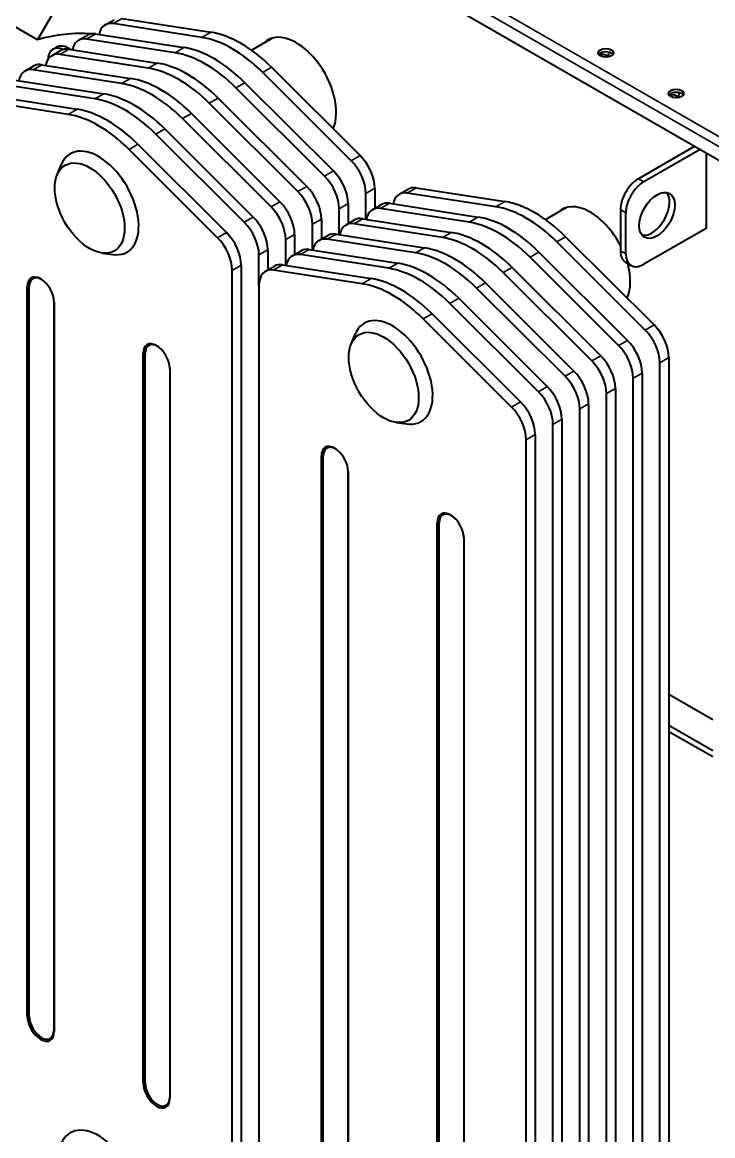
# Model space of a CAD drawing. Header units: millimetres. Extents: x 0 to 5945, y 0 to 4205.
# Drawn here: x 5219.7 to 5493.7, y 3318.8 to 3760.4 of the extents above; entities that cross this region are included whole.
import ezdxf

# ---------------------------------------------------------------- set-up
doc = ezdxf.new("R2010")
doc.units = ezdxf.units.MM
doc.header["$LTSCALE"] = 5
doc.layers.add('가시적인 것(ISO)', color=3, linetype='Continuous', lineweight=40)
doc.layers.add('가시적인 좁은 것(ISO)', color=3, linetype='Continuous', lineweight=35)

msp = doc.modelspace()

# ---------------------------------------------------------------- linework, layer by layer
at = {"layer": '가시적인 것(ISO)'}
for p, q in [((5240.7981, 3852.7725), (5505.7717, 3700.1843)), ((5225.7146, 3753.49), (5119.6486, 3814.5694)), ((5244.6022, 3786.2043), (5225.7146, 3753.49)), ((5252.5664, 3759.4007), (5256.1019, 3761.4367)), ((5290.9062, 3754.4664), (5255.7812, 3759.9123)), ((5259.3168, 3761.9483), (5294.4418, 3756.5024)), ((5241.9598, 3753.2928), (5245.4953, 3755.3288)), ((5248.7102, 3755.8404), (5283.8352, 3750.3944)), ((5310.5996, 3749.3917), (5318.8577, 3754.1473)), ((5231.823, 3749.7345), (5233.2372, 3750.5489)), ((5238.1036, 3749.7324), (5273.2286, 3744.2865)), ((5280.2996, 3748.3585), (5245.1746, 3753.8044)), ((5231.3532, 3747.1848), (5234.8887, 3749.2208)), ((5269.693, 3742.2505), (5234.568, 3747.6965)), ((5220.7466, 3741.0769), (5224.2821, 3743.1129)), ((5259.0864, 3736.1426), (5223.9614, 3741.5885)), ((5227.497, 3743.6245), (5262.622, 3738.1786)), ((5318.6263, 3742.5755), (5353.7512, 3707.5671)), ((5216.8904, 3737.5166), (5252.0154, 3732.0706)), ((5308.0197, 3736.4675), (5343.1446, 3701.4592)), ((5350.2157, 3705.5311), (5315.0907, 3740.5395)), ((5248.4798, 3730.0347), (5213.3548, 3735.4806)), ((5339.6091, 3699.4232), (5304.4841, 3734.4315)), ((5237.8732, 3723.9267), (5202.7482, 3729.3726)), ((5206.2838, 3731.4086), (5241.4088, 3725.9627)), ((5329.0025, 3693.3153), (5293.8775, 3728.3236)), ((5297.413, 3730.3596), (5332.538, 3695.3512)), ((5286.8064, 3724.2517), (5321.9314, 3689.2433)), ((5318.3959, 3687.2073), (5283.2709, 3722.2157)), ((5307.7893, 3681.0994), (5272.6643, 3716.1077)), ((5276.1998, 3718.1437), (5311.3248, 3683.1354)), ((5297.1827, 3674.9915), (5262.0577, 3709.9998)), ((5265.5932, 3712.0358), (5300.7182, 3677.0274)), ((5486.5354, 3711.2618), (5464.1481, 3698.3698)), ((5488.6568, 3710.0402), (5466.2694, 3697.1482)), ((5491.0182, 3708.6803), (5491.0182, 3678.6982)), ((5233.4795, 3699.9297), (5235.109, 3703.9078)), ((5356.0315, 3682.3505), (5356.0315, 3692.579)), ((5359.567, 3694.615), (5359.567, 3686.6437)), ((5369.239, 3692.2134), (5372.7746, 3694.2494)), ((5407.5789, 3687.2791), (5372.4539, 3692.725)), ((5375.9894, 3694.761), (5411.1144, 3689.3151)), ((5348.9604, 3688.5071), (5348.9604, 3680.5358)), ((5358.6324, 3686.1055), (5362.168, 3688.1415)), ((5365.3828, 3688.6531), (5400.5078, 3683.2071)), ((5345.4249, 3676.2426), (5345.4249, 3686.4711)), ((5396.9723, 3681.1712), (5361.8473, 3686.6171)), ((5427.2722, 3682.2044), (5435.5304, 3686.96)), ((5457.077, 3686.1223), (5457.077, 3669.7714)), ((5459.1984, 3668.5498), (5459.1984, 3684.9008)), ((5334.8183, 3670.1346), (5334.8183, 3680.3631)), ((5338.3538, 3682.3991), (5338.3538, 3674.4278)), ((5348.0258, 3679.9976), (5351.5614, 3682.0335)), ((5386.3657, 3675.0632), (5351.2407, 3680.5092)), ((5354.7762, 3682.5451), (5389.9012, 3677.0992)), ((5327.7472, 3676.2912), (5327.7472, 3668.3199)), ((5337.4192, 3673.8896), (5340.9548, 3675.9256)), ((5344.1696, 3676.4372), (5379.2946, 3670.9913)), ((5435.2989, 3675.3882), (5470.4239, 3640.3798)), ((5491.0182, 3678.6982), (5466.2694, 3664.4463)), ((5317.1406, 3670.1832), (5317.1406, 3662.2119)), ((5324.2117, 3664.0267), (5324.2117, 3674.2552)), ((5333.563, 3670.3293), (5368.688, 3664.8833)), ((5375.7591, 3668.9553), (5340.6341, 3674.4012)), ((5466.8883, 3638.3438), (5431.7633, 3673.3522)), ((5251.3423, 3668.9104), (5255.6009, 3668.323)), ((5313.6051, 3655.9314), (5313.6051, 3668.1473)), ((5326.8126, 3667.7817), (5330.3481, 3669.8177)), ((5365.1525, 3662.8474), (5330.0275, 3668.2933)), ((5456.2817, 3632.2359), (5421.1567, 3667.2443)), ((5424.6923, 3669.2802), (5459.8173, 3634.2719)), ((5302.9985, 3266.0873), (5302.9985, 3662.0393)), ((5306.534, 3664.0753), (5306.534, 3268.1233)), ((5316.206, 3661.6737), (5319.7415, 3663.7097)), ((5354.5459, 3656.7394), (5319.4209, 3662.1854)), ((5322.9564, 3664.2213), (5358.0814, 3658.7754)), ((5414.0857, 3663.1723), (5449.2107, 3628.1639)), ((5459.1578, 3665.1775), (5461.2791, 3663.9559)), ((5403.4791, 3657.0644), (5438.6041, 3622.056)), ((5445.6751, 3626.128), (5410.5501, 3661.1363)), ((5221.6812, 3366.185), (5221.6812, 3655.5967)), ((5222.4561, 3366.146), (5222.4561, 3655.5576)), ((5313.6051, 3655.9314), (5313.6051, 3259.9794)), ((5435.0685, 3620.02), (5399.9435, 3655.0284)), ((5232.22, 3649.935), (5232.22, 3360.5233)), ((5232.2878, 3649.4887), (5232.2878, 3360.0771)), ((5424.4619, 3613.9121), (5389.3369, 3648.9204)), ((5392.8725, 3650.9564), (5427.9975, 3615.9481)), ((5382.2659, 3644.8485), (5417.3909, 3609.8401)), ((5413.8553, 3607.8042), (5378.7303, 3642.8125)), ((5350.1521, 3632.7424), (5351.7816, 3636.7205)), ((5267.6431, 3339.7173), (5267.6431, 3629.129)), ((5268.418, 3339.6782), (5268.418, 3629.0899)), ((5476.2396, 3627.4277), (5476.2396, 3231.4757)), ((5278.1819, 3623.4673), (5278.1819, 3334.0556)), ((5278.2497, 3623.021), (5278.2497, 3333.6093)), ((5472.7041, 3229.4397), (5472.7041, 3625.3917)), ((5462.0975, 3223.3318), (5462.0975, 3619.2838)), ((5465.633, 3621.3198), (5465.633, 3225.3677)), ((5451.4909, 3217.2238), (5451.4909, 3613.1758)), ((5455.0264, 3615.2118), (5455.0264, 3219.2598)), ((5444.4198, 3609.1039), (5444.4198, 3213.1519)), ((5440.8843, 3211.1159), (5440.8843, 3607.0679)), ((5368.0149, 3601.7232), (5372.2735, 3601.1357)), ((5430.2777, 3205.008), (5430.2777, 3600.96)), ((5433.8132, 3602.996), (5433.8132, 3207.0439)), ((5423.2066, 3596.888), (5423.2066, 3200.936)), ((5419.6711, 3198.9), (5419.6711, 3594.852)), ((5338.3538, 3298.9977), (5338.3538, 3588.4094)), ((5339.1287, 3298.9587), (5339.1287, 3588.3703)), ((5348.8926, 3582.7477), (5348.8926, 3293.336)), ((5348.9604, 3582.3014), (5348.9604, 3292.8898)), ((5384.3158, 3272.53), (5384.3158, 3561.9417)), ((5385.0907, 3272.4909), (5385.0907, 3561.9026)), ((5394.8546, 3556.28), (5394.8546, 3266.8683)), ((5394.9224, 3555.8337), (5394.9224, 3266.422)), ((5493.6698, 3483.8213), (5476.2396, 3493.8586)), ((5476.2396, 3481.6428), (5493.6698, 3471.6054)), ((5476.2396, 3479.1901), (5493.6698, 3469.1528))]:
    msp.add_line(p, q, dxfattribs=at)
for centre, major_axis, ratio, start_param, end_param in [((5258.8043, 3748.5684), (-6.2379, 10.8323), 0.57809312, 5.8487867, 6.86714547), ((5204.2864, 3644.1136), (61.1314, 106.1565), 0.57809312, 0.26863585, 0.53348835), ((5248.1977, 3742.4605), (-6.2379, 10.8323), 0.57809312, 5.8487867, 6.86714547), ((5251.7332, 3744.4965), (-6.2379, 10.8323), 0.57809312, 5.8487867, 6.28318531), ((5302.9985, 3709.0908), (-24.9516, 43.3292), 0.57809312, 5.150655, 5.8487867), ((5306.534, 3711.1268), (24.9516, -43.3292), 0.57809312, 2.00906235, 2.70719405), ((5328.3836, 3733.9285), (-11.2282, 19.4981), 0.57809312, 3.52476403, 6.42472478), ((5236.8133, 3741.0687), (-4.9903, 8.6658), 0.57809312, 5.61649238, 7.01477052), ((5238.2275, 3741.8831), (-4.9903, 8.6658), 0.57809312, 5.39775978, 6.28318531), ((5241.1266, 3738.3885), (-6.2379, 10.8323), 0.57809312, 5.8487867, 6.28318531), ((5295.9274, 3705.0188), (24.9516, -43.3292), 0.57809312, 2.00906235, 2.70719405), ((5329.515, 3734.58), (-11.2282, 19.4981), 0.57809312, 0.05020729, 0.14153947), ((5237.5911, 3736.3526), (-6.2379, 10.8323), 0.57809312, 5.8487867, 6.86714547), ((5292.3919, 3702.9829), (-24.9516, 43.3292), 0.57809312, 5.150655, 5.8487867), ((5451.2434, 3747.0004), (3, 0), 0.5758617, 0.38826696, 2.7533257), ((5449.4757, 3745.9746), (-3, 0), 0.5758617, 3.77455889, 5.04334361), ((5449.4757, 3748.0184), (3, 0), 0.5758617, 5.30135424, 6.63880804), ((5226.9845, 3730.2446), (-6.2379, 10.8323), 0.57809312, 5.8487867, 6.86714547), ((5230.52, 3732.2806), (-6.2379, 10.8323), 0.57809312, 5.8487867, 6.28318531), ((5281.7853, 3696.8749), (-24.9516, 43.3292), 0.57809312, 5.150655, 5.8487867), ((5285.3208, 3698.9109), (24.9516, -43.3292), 0.57809312, 2.00906235, 2.70719405), ((5274.7142, 3692.803), (24.9516, -43.3292), 0.57809312, 2.00906235, 2.70719405), ((5264.1076, 3686.695), (24.9516, -43.3292), 0.57809312, 2.00906235, 2.70719405), ((5271.1787, 3690.767), (-24.9516, 43.3292), 0.57809312, 5.150655, 5.8487867), ((5479.1741, 3730.9162), (3, 0), 0.5758617, 0.38826696, 2.7533257), ((5477.4064, 3731.9342), (3, 0), 0.5758617, 5.30135424, 6.63880804), ((5260.5721, 3684.659), (-24.9516, 43.3292), 0.57809312, 5.150655, 5.8487867), ((5477.4064, 3729.8903), (-3, 0), 0.5758617, 3.77455889, 5.04334361), ((5249.9655, 3678.5511), (-24.9516, 43.3292), 0.57809312, 5.150655, 5.8487867), ((5253.501, 3680.5871), (24.9516, -43.3292), 0.57809312, 2.00906235, 2.70719405), ((5249.9655, 3688.7704), (-11.2282, 19.4981), 0.57809312, 2.72019421, 6.70458375), ((5347.1927, 3697.669), (-6.2379, 10.8323), 0.57809312, 3.92892453, 5.150655), ((5350.7282, 3699.7049), (6.2379, -10.8323), 0.57809312, 0.78733187, 2.00906235), ((5340.1216, 3693.597), (6.2379, -10.8323), 0.57809312, 0.78733187, 2.00906235), ((5336.5861, 3691.561), (-6.2379, 10.8323), 0.57809312, 3.92892453, 5.150655), ((5464.1481, 3690.1943), (-4.9903, -8.6658), 0.57809312, 3.92505711, 5.49585344), ((5466.2694, 3688.9727), (4.9903, 8.6658), 0.57809312, 0.78346445, 2.35426078), ((5325.9795, 3685.4531), (-6.2379, 10.8323), 0.57809312, 3.92892453, 5.150655), ((5329.515, 3687.4891), (6.2379, -10.8323), 0.57809312, 0.78733187, 2.00906235), ((5375.4769, 3681.3811), (-6.2379, 10.8323), 0.57809312, 5.8487867, 6.86714547), ((5379.0125, 3683.4171), (-6.2379, 10.8323), 0.57809312, 5.8487867, 6.28318531), ((5469.4514, 3685.0728), (-4.9903, -8.6658), 0.57809312, 0.21333761, 2.92825504), ((5318.9084, 3681.3811), (6.2379, -10.8323), 0.57809312, 0.78733187, 2.00906235), ((5368.4059, 3677.3092), (-6.2379, 10.8323), 0.57809312, 5.8487867, 6.28318531), ((5423.2066, 3643.9395), (24.9516, -43.3292), 0.57809312, 2.00906235, 2.70719405), ((5445.0562, 3666.7412), (-11.2282, 19.4981), 0.57809312, 4.64321908, 6.42472478), ((5315.3728, 3679.3452), (-6.2379, 10.8323), 0.57809312, 3.92892453, 5.150655), ((5364.8703, 3675.2732), (-6.2379, 10.8323), 0.57809312, 5.8487867, 6.86714547), ((5419.6711, 3641.9035), (-24.9516, 43.3292), 0.57809312, 5.150655, 5.8487867), ((5446.1876, 3667.3927), (-11.2282, 19.4981), 0.57809312, 0.05020729, 0.14153947), ((5304.7662, 3673.2372), (-6.2379, 10.8323), 0.57809312, 3.92892453, 5.150655), ((5308.3018, 3675.2732), (6.2379, -10.8323), 0.57809312, 0.78733187, 2.00906235), ((5354.2637, 3669.1653), (-6.2379, 10.8323), 0.57809312, 5.8487867, 6.86714547), ((5357.7993, 3671.2012), (-6.2379, 10.8323), 0.57809312, 5.8487867, 6.28318531), ((5409.0645, 3635.7956), (-24.9516, 43.3292), 0.57809312, 5.150655, 5.8487867), ((5412.6, 3637.8315), (24.9516, -43.3292), 0.57809312, 2.00906235, 2.70719405), ((5294.1596, 3667.1293), (-6.2379, 10.8323), 0.57809312, 3.92892453, 5.150655), ((5297.6952, 3669.1653), (6.2379, -10.8323), 0.57809312, 0.78733187, 2.00906235), ((5343.6571, 3663.0573), (-6.2379, 10.8323), 0.57809312, 5.8487867, 6.86714547), ((5347.1927, 3665.0933), (-6.2379, 10.8323), 0.57809312, 5.8487867, 6.28318531), ((5398.4579, 3629.6876), (-24.9516, 43.3292), 0.57809312, 5.150655, 5.8487867), ((5401.9934, 3631.7236), (24.9516, -43.3292), 0.57809312, 2.00906235, 2.70719405), ((5336.5861, 3658.9854), (-6.2379, 10.8323), 0.57809312, 5.8487867, 6.28318531), ((5391.3868, 3625.6157), (24.9516, -43.3292), 0.57809312, 2.00906235, 2.70719405), ((5333.0505, 3656.9494), (-6.2379, 10.8323), 0.57809312, 5.8487867, 6.86714547), ((5387.8513, 3623.5797), (-24.9516, 43.3292), 0.57809312, 5.150655, 5.8487867), ((5464.1481, 3673.8434), (-4.9903, -8.6658), 0.57809312, 5.49585344, 6.28318531), ((5466.2694, 3672.6218), (-4.9903, -8.6658), 0.57809312, 5.49585344, 7.06664976), ((5322.4439, 3650.8415), (-6.2379, 10.8323), 0.57809312, 5.8487867, 7.07051718), ((5325.9795, 3652.8774), (-6.2379, 10.8323), 0.57809312, 5.8487867, 6.28318531), ((5377.2447, 3617.4718), (-24.9516, 43.3292), 0.57809312, 5.150655, 5.8487867), ((5380.7802, 3619.5077), (24.9516, -43.3292), 0.57809312, 2.00906235, 2.70719405), ((5445.0562, 3666.7412), (11.2282, -19.4981), 0.57809312, 0.38317138, 1.15180244), ((5226.9845, 3652.5427), (-3.7427, 6.4994), 0.57809312, 3.92892453, 7.07051718), ((5227.3381, 3652.7463), (-3.4454, 5.983), 0.57809312, 5.30470402, 7.07051718), ((5370.1736, 3613.3998), (24.9516, -43.3292), 0.57809312, 2.00906235, 2.70719405), ((5366.6381, 3611.3638), (-24.9516, 43.3292), 0.57809312, 5.150655, 5.8487867), ((5227.3381, 3652.7463), (3.4454, -5.983), 0.57809312, 0.78733187, 0.97848129), ((5366.6381, 3621.5832), (-11.2282, 19.4981), 0.57809312, 2.72019421, 6.70458375), ((5467.4008, 3632.5176), (6.2379, -10.8323), 0.57809312, 0.78733187, 2.00906235), ((5463.8653, 3630.4817), (-6.2379, 10.8323), 0.57809312, 3.92892453, 5.150655), ((5272.9464, 3626.075), (-3.7427, 6.4994), 0.57809312, 3.92892453, 7.07051718), ((5273.3, 3626.2786), (-3.4454, 5.983), 0.57809312, 5.30470402, 7.07051718), ((5453.2587, 3624.3737), (-6.2379, 10.8323), 0.57809312, 3.92892453, 5.150655), ((5456.7942, 3626.4097), (6.2379, -10.8323), 0.57809312, 0.78733187, 2.00906235), ((5442.6521, 3618.2658), (-6.2379, 10.8323), 0.57809312, 3.92892453, 5.150655), ((5446.1876, 3620.3018), (6.2379, -10.8323), 0.57809312, 0.78733187, 2.00906235), ((5273.3, 3626.2786), (3.4454, -5.983), 0.57809312, 0.78733187, 0.97848129), ((5435.581, 3614.1938), (6.2379, -10.8323), 0.57809312, 0.78733187, 2.00906235), ((5432.0455, 3612.1579), (-6.2379, 10.8323), 0.57809312, 3.92892453, 5.150655), ((5421.4389, 3606.0499), (-6.2379, 10.8323), 0.57809312, 3.92892453, 5.150655), ((5424.9744, 3608.0859), (6.2379, -10.8323), 0.57809312, 0.78733187, 2.00906235), ((5414.3678, 3601.978), (6.2379, -10.8323), 0.57809312, 0.78733187, 2.00906235), ((5410.8323, 3599.942), (-6.2379, 10.8323), 0.57809312, 3.92892453, 5.150655), ((5343.6571, 3585.3554), (-3.7427, 6.4994), 0.57809312, 3.92892453, 7.07051718), ((5344.0107, 3585.559), (-3.4454, 5.983), 0.57809312, 5.30470402, 7.07051718), ((5344.0107, 3585.559), (3.4454, -5.983), 0.57809312, 0.78733187, 0.97848129), ((5389.6191, 3558.8877), (-3.7427, 6.4994), 0.57809312, 3.92892453, 7.07051718), ((5389.9726, 3559.0913), (-3.4454, 5.983), 0.57809312, 5.30470402, 7.07051718), ((5389.9726, 3559.0913), (3.4454, -5.983), 0.57809312, 0.78733187, 0.97848129), ((5226.9845, 3363.131), (3.7427, -6.4994), 0.57809312, 3.92892453, 7.07051718), ((5227.3381, 3363.3346), (3.4454, -5.983), 0.57809312, 3.92892453, 7.07051718), ((5272.9464, 3336.6633), (3.7427, -6.4994), 0.57809312, 3.92892453, 7.07051718), ((5273.3, 3336.8669), (3.4454, -5.983), 0.57809312, 3.92892453, 7.07051718), ((5249.9655, 3300.4356), (-11.2282, 19.4981), 0.57809312, 2.72019421, 6.70458375)]:
    msp.add_ellipse(centre, major_axis=major_axis, ratio=ratio, start_param=start_param, end_param=end_param, dxfattribs=at)
for centre, major_axis, ratio in [((5451.2434, 3748.3085), (3, 0), 0.5758617), ((5479.1741, 3732.2243), (3, 0), 0.5758617), ((5246.4299, 3686.7345), (9.7876, -16.9965), 0.57809312), ((5471.5727, 3683.8512), (4.9903, 8.6658), 0.57809312), ((5363.1026, 3619.5472), (9.7876, -16.9965), 0.57809312)]:
    msp.add_ellipse(centre, major_axis=major_axis, ratio=ratio, dxfattribs=at)
at = {"layer": '가시적인 좁은 것(ISO)'}
for p, q in [((5243.1772, 3860.7963), (5506.9281, 3708.9123)), ((5505.1603, 3705.8505), (5241.4095, 3857.7345)), ((5259.3168, 3761.9483), (5255.7812, 3759.9123)), ((5248.7102, 3755.8404), (5245.1746, 3753.8044)), ((5290.9062, 3754.4664), (5294.4418, 3756.5024)), ((5238.1036, 3749.7324), (5234.568, 3747.6965)), ((5280.2996, 3748.3585), (5283.8352, 3750.3944)), ((5227.497, 3743.6245), (5223.9614, 3741.5885)), ((5269.693, 3742.2505), (5273.2286, 3744.2865)), ((5318.6263, 3742.5755), (5315.0907, 3740.5395)), ((5259.0864, 3736.1426), (5262.622, 3738.1786)), ((5308.0197, 3736.4675), (5304.4841, 3734.4315)), ((5248.4798, 3730.0347), (5252.0154, 3732.0706)), ((5297.413, 3730.3596), (5293.8775, 3728.3236)), ((5237.8732, 3723.9267), (5241.4088, 3725.9627)), ((5286.8064, 3724.2517), (5283.2709, 3722.2157)), ((5276.1998, 3718.1437), (5272.6643, 3716.1077)), ((5265.5932, 3712.0358), (5262.0577, 3709.9998)), ((5353.7512, 3707.5671), (5350.2157, 3705.5311)), ((5343.1446, 3701.4592), (5339.6091, 3699.4232)), ((5466.2694, 3697.1482), (5464.1481, 3698.3698)), ((5332.538, 3695.3512), (5329.0025, 3693.3153)), ((5359.567, 3694.615), (5356.0315, 3692.579)), ((5375.9894, 3694.761), (5372.4539, 3692.725)), ((5321.9314, 3689.2433), (5318.3959, 3687.2073)), ((5348.9604, 3688.5071), (5345.4249, 3686.4711)), ((5365.3828, 3688.6531), (5361.8473, 3686.6171)), ((5407.5789, 3687.2791), (5411.1144, 3689.3151)), ((5457.077, 3686.1223), (5459.1984, 3684.9008)), ((5311.3248, 3683.1354), (5307.7893, 3681.0994)), ((5338.3538, 3682.3991), (5334.8183, 3680.3631)), ((5354.7762, 3682.5451), (5351.2407, 3680.5092)), ((5396.9723, 3681.1712), (5400.5078, 3683.2071)), ((5300.7182, 3677.0274), (5297.1827, 3674.9915)), ((5327.7472, 3676.2912), (5324.2117, 3674.2552)), ((5344.1696, 3676.4372), (5340.6341, 3674.4012)), ((5386.3657, 3675.0632), (5389.9012, 3677.0992)), ((5435.2989, 3675.3882), (5431.7633, 3673.3522)), ((5317.1406, 3670.1832), (5313.6051, 3668.1473)), ((5333.563, 3670.3293), (5330.0275, 3668.2933)), ((5375.7591, 3668.9553), (5379.2946, 3670.9913)), ((5424.6923, 3669.2802), (5421.1567, 3667.2443)), ((5459.1984, 3668.5498), (5457.077, 3669.7714)), ((5306.534, 3664.0753), (5302.9985, 3662.0393)), ((5322.9564, 3664.2213), (5319.4209, 3662.1854)), ((5365.1525, 3662.8474), (5368.688, 3664.8833)), ((5414.0857, 3663.1723), (5410.5501, 3661.1363)), ((5354.5459, 3656.7394), (5358.0814, 3658.7754)), ((5403.4791, 3657.0644), (5399.9435, 3655.0284)), ((5221.6812, 3655.5967), (5222.4561, 3655.5576)), ((5232.2878, 3649.4887), (5232.22, 3649.935)), ((5392.8725, 3650.9564), (5389.3369, 3648.9204)), ((5382.2659, 3644.8485), (5378.7303, 3642.8125)), ((5470.4239, 3640.3798), (5466.8883, 3638.3438)), ((5459.8173, 3634.2719), (5456.2817, 3632.2359)), ((5267.6431, 3629.129), (5268.418, 3629.0899)), ((5449.2107, 3628.1639), (5445.6751, 3626.128)), ((5476.2396, 3627.4277), (5472.7041, 3625.3917)), ((5278.2497, 3623.021), (5278.1819, 3623.4673)), ((5438.6041, 3622.056), (5435.0685, 3620.02)), ((5465.633, 3621.3198), (5462.0975, 3619.2838)), ((5427.9975, 3615.9481), (5424.4619, 3613.9121)), ((5455.0264, 3615.2118), (5451.4909, 3613.1758)), ((5417.3909, 3609.8401), (5413.8553, 3607.8042)), ((5444.4198, 3609.1039), (5440.8843, 3607.0679)), ((5433.8132, 3602.996), (5430.2777, 3600.96)), ((5423.2066, 3596.888), (5419.6711, 3594.852)), ((5338.3538, 3588.4094), (5339.1287, 3588.3703)), ((5348.9604, 3582.3014), (5348.8926, 3582.7477)), ((5384.3158, 3561.9417), (5385.0907, 3561.9026)), ((5394.9224, 3555.8337), (5394.8546, 3556.28)), ((5221.6812, 3366.185), (5222.4561, 3366.146)), ((5232.2878, 3360.0771), (5232.22, 3360.5233)), ((5267.6431, 3339.7173), (5268.418, 3339.6782)), ((5278.2497, 3333.6093), (5278.1819, 3334.0556))]:
    msp.add_line(p, q, dxfattribs=at)

doc.saveas('drawing.dxf')
